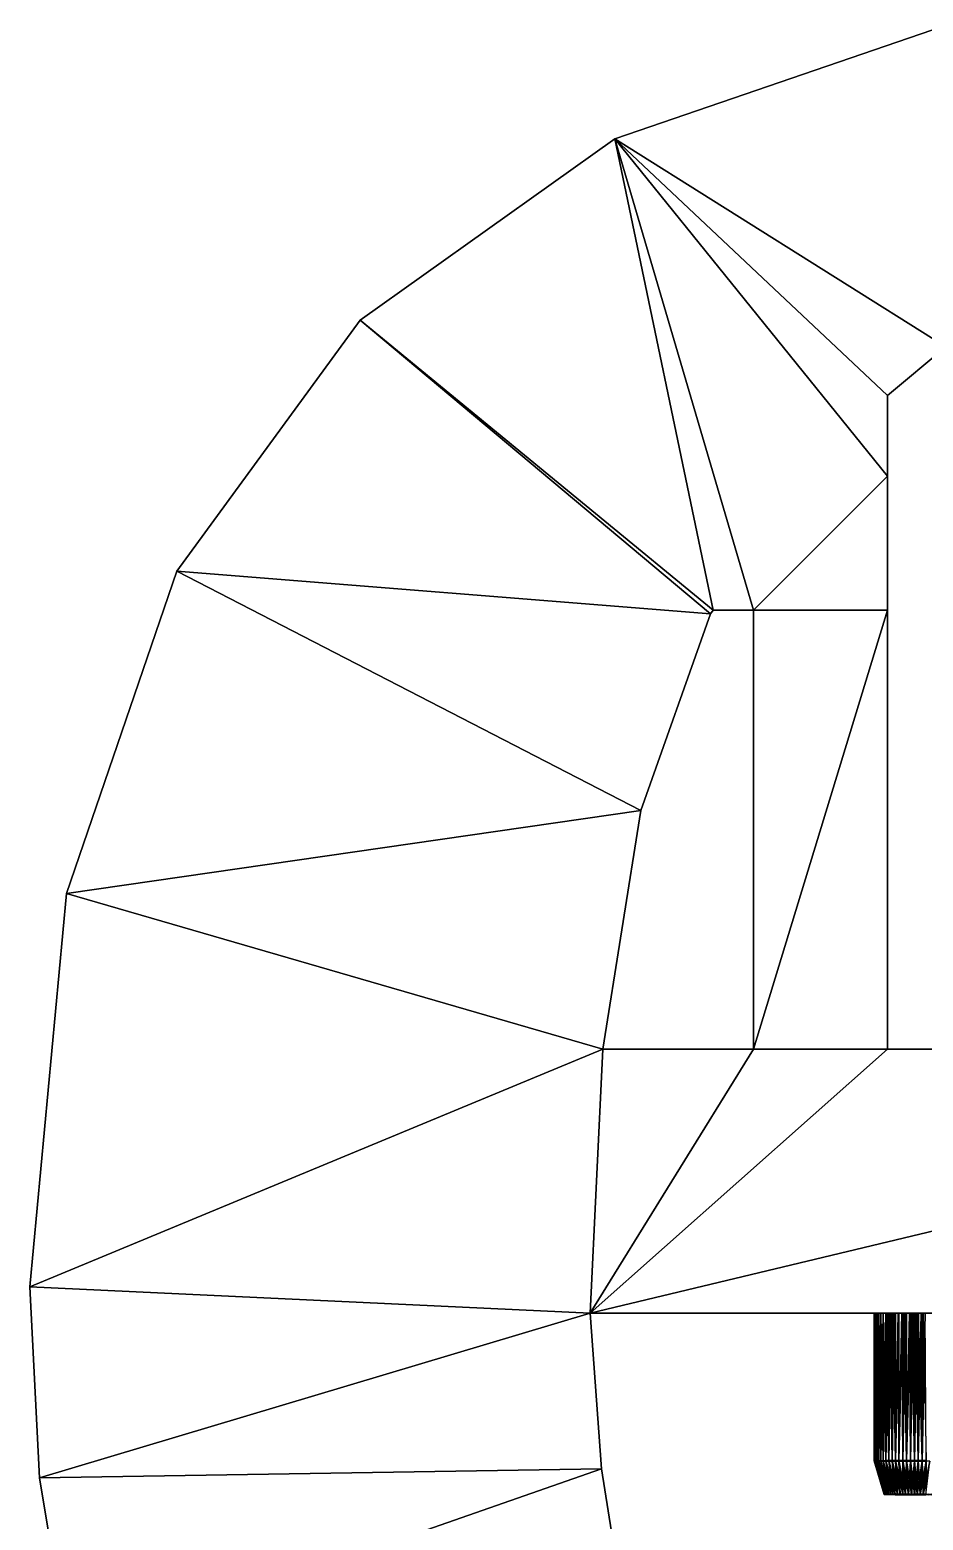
# Model space of a CAD drawing. Extents: x -16.5 to 76.5, y -27 to 68.
# Drawn here: x -16.5 to 16.8, y 11.1 to 66.6 of the extents above; entities that cross this region are included whole.
import ezdxf

# ---------------------------------------------------------------- set-up
doc = ezdxf.new("R2010")
doc.units = 0
doc.header["$MEASUREMENT"] = 0
doc.layers.add('STL2DXF', color=7, linetype='Continuous')

msp = doc.modelspace()

# ---------------------------------------------------------------- linework, layer by layer
at = {"layer": 'STL2DXF'}
for points in [[(5.328, 62.585, 15), (17.187, 66.646, 15), (5.328, 62.585)], [(17.187, 66.646), (17.673, 54.819), (5.328, 62.585)], [(5.328, 62.585), (17.187, 66.646, 15), (17.187, 66.646)], [(17.187, 66.646, 15), (5.328, 62.585, 15), (17.673, 54.819, 15)], [(5.328, 62.585), (8.988, 45), (-4.173, 55.817)], [(-4.173, 55.817, 15), (5.328, 62.585, 15), (-4.173, 55.817)], [(5.328, 62.585), (-4.173, 55.817), (5.328, 62.585, 15)], [(5.328, 62.585, 15), (-4.173, 55.817, 15), (8.988, 45, 15)], [(10.5, 45, 15), (5.328, 62.585, 15), (8.988, 45, 15)], [(15.5, 53.004), (15.5, 50), (5.328, 62.585)], [(15.5, 53.004, 15), (17.673, 54.819, 15), (5.328, 62.585, 15)], [(10.5, 45, 15), (15.5, 50, 15), (5.328, 62.585, 15)], [(10.5, 45), (5.328, 62.585), (15.5, 50)], [(15.5, 53.004), (5.328, 62.585), (17.673, 54.819)], [(8.988, 45), (5.328, 62.585), (10.5, 45)], [(15.5, 53.004, 15), (5.328, 62.585, 15), (15.5, 50, 15)], [(-4.173, 55.817), (8.9, 44.865), (-11.021, 46.451)], [(-4.173, 55.817, 15), (-11.021, 46.451, 15), (8.9, 44.865, 15)], [(-4.173, 55.817), (-11.021, 46.451), (-11.021, 46.451, 15)], [(-4.173, 55.817), (-11.021, 46.451, 15), (-4.173, 55.817, 15)], [(8.9, 44.865, 15), (8.988, 45, 15), (-4.173, 55.817, 15)], [(8.9, 44.865), (-4.173, 55.817), (8.988, 45)], [(15.5, 53.004, 15), (15.5, 53.004), (17.673, 54.819, 15)], [(17.673, 54.819), (17.673, 54.819, 15), (15.5, 53.004)], [(15.5, 53.004), (15.5, 53.004, 15), (15.5, 50, 15)], [(15.5, 53.004), (15.5, 50, 15), (15.5, 50)], [(15.5, 50), (15.5, 45), (10.5, 45)], [(15.5, 45, 15), (15.5, 50, 15), (10.5, 45, 15)], [(15.5, 50), (15.5, 50, 15), (15.5, 45)], [(15.5, 45, 15), (15.5, 45), (15.5, 50, 15)], [(-11.021, 46.451), (6.299, 37.523), (-15.13, 34.433)], [(-11.021, 46.451, 15), (-15.13, 34.433, 15), (6.299, 37.523, 15)], [(-11.021, 46.451), (-15.13, 34.433), (-15.13, 34.433, 15)], [(-11.021, 46.451), (-15.13, 34.433, 15), (-11.021, 46.451, 15)], [(6.299, 37.523, 15), (8.9, 44.865, 15), (-11.021, 46.451, 15)], [(6.299, 37.523), (-11.021, 46.451), (8.9, 44.865)], [(8.9, 44.865), (8.9, 44.865, 15), (6.299, 37.523, 15)], [(8.9, 44.865), (6.299, 37.523, 15), (6.299, 37.523)], [(8.988, 45), (8.988, 45, 15), (8.9, 44.865, 15)], [(8.988, 45), (8.9, 44.865, 15), (8.9, 44.865)], [(8.988, 45, 15), (8.988, 45), (10.5, 45)], [(8.988, 45, 15), (10.5, 45), (10.5, 45, 15)], [(10.5, 28.622, 15), (10.5, 45, 15), (10.5, 45)], [(10.5, 28.622, 15), (10.5, 45), (10.5, 28.622)], [(10.5, 28.622, 15), (15.5, 45, 15), (10.5, 45, 15)], [(10.5, 28.622), (10.5, 45), (15.5, 45)], [(15.5, 45), (15.5, 28.622), (10.5, 28.622)], [(15.5, 45, 15), (10.5, 28.622, 15), (15.5, 28.622, 15)], [(15.5, 45), (15.5, 45, 15), (15.5, 28.622)], [(15.5, 28.622, 15), (15.5, 28.622), (15.5, 45, 15)], [(4.878, 28.622), (-15.13, 34.433), (6.299, 37.523)], [(4.878, 28.622, 15), (6.299, 37.523, 15), (-15.13, 34.433, 15)], [(6.299, 37.523), (6.299, 37.523, 15), (4.878, 28.622, 15)], [(4.878, 28.622, 15), (4.878, 28.622), (6.299, 37.523)], [(-16.5, 19.762), (-15.13, 34.433), (4.878, 28.622)], [(-15.13, 34.433, 15), (-16.5, 19.762, 15), (4.878, 28.622, 15)], [(-15.13, 34.433), (-16.5, 19.762), (-16.5, 19.762, 15)], [(-15.13, 34.433), (-16.5, 19.762, 15), (-15.13, 34.433, 15)], [(4.409, 18.777), (-16.5, 19.762), (4.878, 28.622)], [(4.409, 18.777, 15), (4.878, 28.622, 15), (-16.5, 19.762, 15)], [(10.5, 28.622), (4.409, 18.777), (4.878, 28.622)], [(10.5, 28.622, 15), (4.878, 28.622, 15), (4.409, 18.777, 15)], [(45.5, 28.622), (4.409, 18.777), (15.5, 28.622)], [(15.5, 28.622), (4.409, 18.777), (10.5, 28.622)], [(4.409, 18.777), (45.5, 28.622), (76.5, 18.777)], [(15.5, 28.622, 15), (10.5, 28.622, 15), (4.409, 18.777, 15)], [(65.536, 18.777, 15), (45.5, 28.622, 15), (4.409, 18.777, 15)], [(45.5, 28.622, 15), (15.5, 28.622, 15), (4.409, 18.777, 15)], [(10.5, 28.622, 15), (10.5, 28.622), (4.878, 28.622)], [(10.5, 28.622, 15), (4.878, 28.622), (4.878, 28.622, 15)], [(15.5, 28.622), (45.5, 28.622, 15), (45.5, 28.622)], [(45.5, 28.622, 15), (15.5, 28.622), (15.5, 28.622, 15)], [(-16.136, 12.638), (-16.5, 19.762), (4.409, 18.777)], [(-16.5, 19.762, 15), (-16.136, 12.638, 15), (4.409, 18.777, 15)], [(-16.5, 19.762, 15), (-16.5, 19.762), (-16.136, 12.638)], [(-16.5, 19.762, 15), (-16.136, 12.638), (-16.136, 12.638, 15)], [(4.409, 18.777), (4.826, 12.98), (-16.136, 12.638)], [(4.826, 12.98, 15), (4.409, 18.777, 15), (-16.136, 12.638, 15)], [(15.065, 18.777, 7.156), (4.409, 18.777), (15.078, 18.777, 7.122)], [(15.078, 18.777, 7.122), (4.409, 18.777), (15.114, 18.777, 7.028)], [(15.131, 18.777, 6.995), (4.409, 18.777), (15.177, 18.777, 6.905)], [(15.114, 18.777, 7.028), (4.409, 18.777), (15.131, 18.777, 6.995)], [(15.177, 18.777, 6.905), (4.409, 18.777), (15.253, 18.777, 6.789)], [(15.253, 18.777, 6.789), (4.409, 18.777), (15.34, 18.777, 6.68)], [(15.34, 18.777, 6.68), (4.409, 18.777), (15.439, 18.777, 6.58)], [(15.439, 18.777, 6.58), (4.409, 18.777), (15.5, 18.777, 6.529)], [(15.546, 18.777, 6.491), (4.409, 18.777), (15.548, 18.777, 6.489)], [(15.5, 18.777, 6.529), (4.409, 18.777), (15.546, 18.777, 6.491)], [(15.548, 18.777, 6.489), (4.409, 18.777), (15.58, 18.777, 6.468)], [(15.667, 18.777, 6.409), (15.58, 18.777, 6.468), (4.409, 18.777)], [(4.409, 18.777), (4.409, 18.777, 15), (4.826, 12.98, 15)], [(4.409, 18.777), (4.826, 12.98, 15), (4.826, 12.98)], [(15.701, 18.777, 6.39), (4.409, 18.777), (15.793, 18.777, 6.339)], [(15.667, 18.777, 6.409), (4.409, 18.777), (15.701, 18.777, 6.39)], [(15.793, 18.777, 6.339), (4.409, 18.777), (15.926, 18.777, 6.281)], [(16.062, 18.777, 6.236), (4.409, 18.777), (16.065, 18.777, 6.235)], [(15.926, 18.777, 6.281), (4.409, 18.777), (16.062, 18.777, 6.236)], [(16.065, 18.777, 6.235), (4.409, 18.777), (16.103, 18.777, 6.227)], [(16.103, 18.777, 6.227), (4.409, 18.777), (16.207, 18.777, 6.202)], [(16.207, 18.777, 6.202), (4.409, 18.777), (16.353, 18.777, 6.182)], [(16.384, 18.777, 6.181), (16.353, 18.777, 6.182), (4.409, 18.777)], [(15, 18.777, 7.556), (15.005, 18.777, 7.656), (4.409, 18.777, 15)], [(16.065, 18.777, 8.877), (16.065, 18.777, 8.877), (4.409, 18.777, 15)], [(15.013, 18.777, 7.385), (15.007, 18.777, 7.421), (4.409, 18.777)], [(4.409, 18.777, 15), (16.793, 18.777, 8.909), (65.536, 18.777, 15)], [(16.461, 18.777, 8.934), (16.5, 18.777, 8.936), (4.409, 18.777, 15)], [(16.65, 18.777, 8.929), (16.754, 18.777, 8.915), (4.409, 18.777, 15)], [(16.793, 18.777, 8.909), (4.409, 18.777, 15), (16.754, 18.777, 8.915)], [(16.647, 18.777, 8.929), (16.65, 18.777, 8.929), (4.409, 18.777, 15)], [(16.608, 18.777, 8.931), (16.647, 18.777, 8.929), (4.409, 18.777, 15)], [(16.5, 18.777, 8.936), (16.608, 18.777, 8.931), (4.409, 18.777, 15)], [(16.21, 18.777, 8.91), (16.314, 18.777, 8.924), (4.409, 18.777, 15)], [(16.384, 18.777, 8.931), (16.461, 18.777, 8.934), (4.409, 18.777, 15)], [(16.207, 18.777, 8.909), (16.21, 18.777, 8.91), (4.409, 18.777, 15)], [(16.314, 18.777, 8.924), (16.353, 18.777, 8.929), (4.409, 18.777, 15)], [(16.384, 18.777, 8.931), (4.409, 18.777, 15), (16.353, 18.777, 8.929)], [(16.065, 18.777, 8.877), (16.169, 18.777, 8.901), (4.409, 18.777, 15)], [(16.207, 18.777, 8.909), (4.409, 18.777, 15), (16.169, 18.777, 8.901)], [(16.028, 18.777, 8.865), (4.409, 18.777, 15), (15.926, 18.777, 8.831)], [(16.065, 18.777, 8.877), (4.409, 18.777, 15), (16.028, 18.777, 8.865)], [(15.439, 18.777, 8.532), (15.5, 18.777, 8.583), (4.409, 18.777, 15)], [(15.891, 18.777, 8.816), (4.409, 18.777, 15), (15.793, 18.777, 8.773)], [(15.926, 18.777, 8.831), (4.409, 18.777, 15), (15.891, 18.777, 8.816)], [(15.76, 18.777, 8.755), (4.409, 18.777, 15), (15.669, 18.777, 8.705)], [(15.669, 18.777, 8.705), (4.409, 18.777, 15), (15.667, 18.777, 8.703)], [(15.34, 18.777, 8.432), (4.409, 18.777, 15), (15.253, 18.777, 8.323)], [(15.793, 18.777, 8.773), (4.409, 18.777, 15), (15.76, 18.777, 8.755)], [(15.667, 18.777, 8.703), (4.409, 18.777, 15), (15.635, 18.777, 8.682)], [(15.548, 18.777, 8.623), (15.635, 18.777, 8.682), (4.409, 18.777, 15)], [(15.5, 18.777, 8.583), (15.548, 18.777, 8.623), (4.409, 18.777, 15)], [(15.253, 18.777, 8.323), (4.409, 18.777, 15), (15.177, 18.777, 8.207)], [(15.439, 18.777, 8.532), (4.409, 18.777, 15), (15.34, 18.777, 8.432)], [(15.16, 18.777, 8.174), (15.169, 18.777, 8.192), (4.409, 18.777, 15)], [(63.488, 18.777, 4.908), (4.409, 18.777), (63.526, 18.777, 4.891)], [(63.526, 18.777, 4.891), (4.409, 18.777), (63.665, 18.777, 4.845)], [(63.804, 18.777, 4.813), (4.409, 18.777), (63.807, 18.777, 4.812)], [(63.665, 18.777, 4.845), (4.409, 18.777), (63.804, 18.777, 4.813)], [(4.409, 18.777), (76.5, 18.777), (63.807, 18.777, 4.812)], [(16.5, 18.777, 6.176), (16.497, 18.777, 6.176), (4.409, 18.777)], [(16.497, 18.777, 6.176), (16.393, 18.777, 6.181), (4.409, 18.777)], [(16.54, 18.777, 6.178), (16.5, 18.777, 6.176), (4.409, 18.777)], [(63.267, 18.777, 5.018), (4.409, 18.777), (63.393, 18.777, 4.949)], [(63.488, 18.777, 4.908), (63.393, 18.777, 4.949), (4.409, 18.777)], [(4.409, 18.777), (63.267, 18.777, 5.018), (16.793, 18.777, 6.202)], [(4.409, 18.777), (16.393, 18.777, 6.181), (16.384, 18.777, 6.181)], [(16.647, 18.777, 6.182), (16.54, 18.777, 6.178), (4.409, 18.777)], [(16.793, 18.777, 6.202), (16.647, 18.777, 6.182), (4.409, 18.777)], [(15.114, 18.777, 8.085), (4.409, 18.777, 15), (15.114, 18.777, 8.084)], [(15.114, 18.777, 8.085), (15.16, 18.777, 8.174), (4.409, 18.777, 15)], [(15.177, 18.777, 8.207), (4.409, 18.777, 15), (15.169, 18.777, 8.192)], [(15.114, 18.777, 8.084), (4.409, 18.777, 15), (15.101, 18.777, 8.05)], [(15.101, 18.777, 8.05), (4.409, 18.777, 15), (15.065, 18.777, 7.957)], [(15.065, 18.777, 7.957), (4.409, 18.777, 15), (15.029, 18.777, 7.826)], [(15.023, 18.777, 7.79), (15.029, 18.777, 7.826), (4.409, 18.777, 15)], [(15.029, 18.777, 7.826), (15.029, 18.777, 7.826), (4.409, 18.777, 15)], [(15.005, 18.777, 7.656), (15.007, 18.777, 7.692), (4.409, 18.777, 15)], [(15.007, 18.777, 7.692), (15.023, 18.777, 7.79), (4.409, 18.777, 15)], [(15.002, 18.777, 7.52), (15, 18.777, 7.556), (4.409, 18.777)], [(4.409, 18.777, 15), (4.409, 18.777), (15, 18.777, 7.556)], [(15.013, 18.777, 7.385), (4.409, 18.777), (15.029, 18.777, 7.287)], [(15.007, 18.777, 7.421), (15.002, 18.777, 7.52), (4.409, 18.777)], [(15.065, 18.777, 7.156), (15.062, 18.777, 7.168), (4.409, 18.777)], [(15.029, 18.777, 7.287), (4.409, 18.777), (15.062, 18.777, 7.168)], [(15.065, 18.777, 7.156), (15.065, 18.777, 7.156), (4.409, 18.777)], [(15, 18.777, 7.556), (15.002, 18.777, 7.52), (15, 13.271, 7.38)], [(15, 13.271, 7.38), (15.005, 18.777, 7.656), (15, 18.777, 7.556)], [(15, 13.271, 7.38), (15.007, 13.27, 7.515), (15.005, 18.777, 7.656)], [(15.007, 13.272, 7.244), (15, 13.271, 7.38), (15.002, 18.777, 7.52)], [(15.002, 18.777, 7.52), (15.007, 18.777, 7.421), (15.007, 13.272, 7.244)], [(15.007, 18.777, 7.692), (15.005, 18.777, 7.656), (15.007, 13.27, 7.515)], [(15.007, 13.27, 7.515), (15.029, 13.268, 7.649), (15.023, 18.777, 7.79)], [(15.007, 13.27, 7.515), (15.023, 18.777, 7.79), (15.007, 18.777, 7.692)], [(15.007, 18.777, 7.421), (15.013, 18.777, 7.385), (15.007, 13.272, 7.244)], [(15.029, 13.274, 7.11), (15.007, 13.272, 7.244), (15.013, 18.777, 7.385)], [(15.029, 18.777, 7.287), (15.029, 13.274, 7.11), (15.013, 18.777, 7.385)], [(15.029, 18.777, 7.826), (15.023, 18.777, 7.79), (15.029, 13.268, 7.649)], [(15.029, 13.268, 7.649), (15.065, 13.267, 7.78), (15.029, 18.777, 7.826)], [(15.065, 18.777, 7.957), (15.029, 18.777, 7.826), (15.065, 13.267, 7.78)], [(15.065, 13.275, 6.979), (15.029, 13.274, 7.11), (15.065, 18.777, 7.156)], [(15.029, 18.777, 7.826), (15.065, 13.267, 7.78), (15.029, 18.777, 7.826)], [(15.062, 18.777, 7.168), (15.065, 18.777, 7.156), (15.029, 13.274, 7.11)], [(15.029, 18.777, 7.287), (15.062, 18.777, 7.168), (15.029, 13.274, 7.11)], [(15.065, 18.777, 7.156), (15.065, 18.777, 7.156), (15.029, 13.274, 7.11)], [(15.065, 13.267, 7.78), (15.114, 13.266, 7.908), (15.101, 18.777, 8.05)], [(15.065, 13.267, 7.78), (15.101, 18.777, 8.05), (15.065, 18.777, 7.957)], [(15.065, 13.275, 6.979), (15.065, 18.777, 7.156), (15.078, 18.777, 7.122)], [(15.114, 13.276, 6.852), (15.065, 13.275, 6.979), (15.078, 18.777, 7.122)], [(15.114, 18.777, 7.028), (15.114, 13.276, 6.852), (15.078, 18.777, 7.122)], [(15.114, 18.777, 8.084), (15.101, 18.777, 8.05), (15.114, 13.266, 7.908)], [(15.114, 18.777, 8.084), (15.114, 13.266, 7.908), (15.114, 18.777, 8.085)], [(15.16, 18.777, 8.174), (15.114, 18.777, 8.085), (15.114, 13.266, 7.908)], [(15.114, 13.266, 7.908), (15.177, 13.265, 8.03), (15.16, 18.777, 8.174)], [(15.177, 13.277, 6.729), (15.114, 13.276, 6.852), (15.131, 18.777, 6.995)], [(15.114, 18.777, 7.028), (15.131, 18.777, 6.995), (15.114, 13.276, 6.852)], [(15.177, 18.777, 6.905), (15.177, 13.277, 6.729), (15.131, 18.777, 6.995)], [(15.16, 18.777, 8.174), (15.177, 13.265, 8.03), (15.169, 18.777, 8.192)], [(15.177, 18.777, 8.207), (15.169, 18.777, 8.192), (15.177, 13.265, 8.03)], [(15.253, 18.777, 8.323), (15.177, 18.777, 8.207), (15.253, 13.264, 8.146)], [(15.177, 13.265, 8.03), (15.253, 13.264, 8.146), (15.177, 18.777, 8.207)], [(15.253, 13.278, 6.613), (15.177, 13.277, 6.729), (15.253, 18.777, 6.789)], [(15.177, 18.777, 6.905), (15.253, 18.777, 6.789), (15.177, 13.277, 6.729)], [(15.253, 13.264, 8.146), (15.34, 13.263, 8.255), (15.253, 18.777, 8.323)], [(15.34, 13.279, 6.504), (15.253, 13.278, 6.613), (15.34, 18.777, 6.68)], [(15.253, 18.777, 6.789), (15.34, 18.777, 6.68), (15.253, 13.278, 6.613)], [(15.34, 18.777, 8.432), (15.253, 18.777, 8.323), (15.34, 13.263, 8.255)], [(15.439, 13.28, 6.404), (15.34, 13.279, 6.504), (15.439, 18.777, 6.58)], [(15.34, 18.777, 6.68), (15.439, 18.777, 6.58), (15.34, 13.279, 6.504)], [(15.439, 13.262, 8.355), (15.439, 18.777, 8.532), (15.34, 18.777, 8.432)], [(15.439, 13.262, 8.355), (15.34, 18.777, 8.432), (15.34, 13.263, 8.255)], [(15.439, 13.28, 6.404), (15.5, 18.777, 6.529), (15.546, 18.777, 6.491)], [(15.439, 13.28, 6.404), (15.439, 18.777, 6.58), (15.5, 18.777, 6.529)], [(15.546, 18.777, 6.491), (15.548, 18.777, 6.489), (15.439, 13.28, 6.404)], [(15.439, 13.262, 8.355), (15.548, 13.261, 8.446), (15.439, 18.777, 8.532)], [(15.5, 18.777, 8.583), (15.439, 18.777, 8.532), (15.548, 13.261, 8.446)], [(15.548, 18.777, 6.489), (15.548, 13.281, 6.313), (15.439, 13.28, 6.404)], [(15.548, 18.777, 8.623), (15.5, 18.777, 8.583), (15.548, 13.261, 8.446)], [(15.548, 13.261, 8.446), (15.667, 13.26, 8.527), (15.635, 18.777, 8.682)], [(15.635, 18.777, 8.682), (15.548, 18.777, 8.623), (15.548, 13.261, 8.446)], [(15.667, 13.282, 6.233), (15.548, 13.281, 6.313), (15.58, 18.777, 6.468)], [(15.548, 18.777, 6.489), (15.58, 18.777, 6.468), (15.548, 13.281, 6.313)], [(15.58, 18.777, 6.468), (15.667, 18.777, 6.409), (15.667, 13.282, 6.233)], [(15.667, 18.777, 8.703), (15.635, 18.777, 8.682), (15.667, 13.26, 8.527)], [(15.669, 18.777, 8.705), (15.667, 18.777, 8.703), (15.667, 13.26, 8.527)], [(15.667, 13.26, 8.527), (15.76, 18.777, 8.755), (15.669, 18.777, 8.705)], [(15.667, 13.26, 8.527), (15.793, 13.259, 8.596), (15.76, 18.777, 8.755)], [(15.667, 18.777, 6.409), (15.701, 18.777, 6.39), (15.667, 13.282, 6.233)], [(15.793, 13.283, 6.163), (15.667, 13.282, 6.233), (15.701, 18.777, 6.39)], [(15.793, 13.283, 6.163), (15.701, 18.777, 6.39), (15.793, 18.777, 6.339)], [(15.793, 18.777, 8.773), (15.76, 18.777, 8.755), (15.793, 13.259, 8.596)], [(15.926, 13.283, 6.105), (15.793, 13.283, 6.163), (15.926, 18.777, 6.281)], [(15.793, 13.259, 8.596), (15.926, 13.259, 8.654), (15.891, 18.777, 8.816)], [(15.793, 18.777, 6.339), (15.926, 18.777, 6.281), (15.793, 13.283, 6.163)], [(15.891, 18.777, 8.816), (15.793, 18.777, 8.773), (15.793, 13.259, 8.596)], [(15.926, 18.777, 8.831), (15.891, 18.777, 8.816), (15.926, 13.259, 8.654)], [(16.065, 13.284, 6.059), (15.926, 13.283, 6.105), (16.062, 18.777, 6.236)], [(15.926, 13.259, 8.654), (16.065, 13.258, 8.7), (16.028, 18.777, 8.865)], [(15.926, 18.777, 6.281), (16.062, 18.777, 6.236), (15.926, 13.283, 6.105)], [(15.926, 18.777, 8.831), (15.926, 13.259, 8.654), (16.028, 18.777, 8.865)], [(16.065, 18.777, 8.877), (16.028, 18.777, 8.865), (16.065, 13.258, 8.7)], [(16.065, 18.777, 6.235), (16.065, 13.284, 6.059), (16.062, 18.777, 6.236)], [(16.065, 13.284, 6.059), (16.065, 18.777, 6.235), (16.103, 18.777, 6.227)], [(16.207, 13.284, 6.027), (16.065, 13.284, 6.059), (16.103, 18.777, 6.227)], [(16.065, 18.777, 8.877), (16.065, 13.258, 8.7), (16.065, 18.777, 8.877)], [(16.065, 13.258, 8.7), (16.207, 13.258, 8.733), (16.169, 18.777, 8.901)], [(16.169, 18.777, 8.901), (16.065, 18.777, 8.877), (16.065, 13.258, 8.7)], [(16.207, 18.777, 6.202), (16.207, 13.284, 6.027), (16.103, 18.777, 6.227)], [(16.207, 18.777, 8.909), (16.169, 18.777, 8.901), (16.207, 13.258, 8.733)], [(16.207, 18.777, 8.909), (16.207, 13.258, 8.733), (16.21, 18.777, 8.91)], [(16.207, 13.284, 6.027), (16.207, 18.777, 6.202), (16.353, 18.777, 6.182)], [(16.314, 18.777, 8.924), (16.21, 18.777, 8.91), (16.207, 13.258, 8.733)], [(16.207, 13.258, 8.733), (16.353, 13.258, 8.753), (16.314, 18.777, 8.924)], [(16.353, 18.777, 6.182), (16.353, 13.284, 6.007), (16.207, 13.284, 6.027)], [(16.353, 18.777, 8.929), (16.314, 18.777, 8.924), (16.353, 13.258, 8.753)], [(16.384, 18.777, 6.181), (16.393, 18.777, 6.181), (16.353, 13.284, 6.007)], [(16.353, 13.258, 8.753), (16.5, 13.258, 8.759), (16.461, 18.777, 8.934)], [(16.461, 18.777, 8.934), (16.384, 18.777, 8.931), (16.353, 13.258, 8.753)], [(16.353, 13.258, 8.753), (16.384, 18.777, 8.931), (16.353, 18.777, 8.929)], [(16.5, 13.284, 6), (16.353, 13.284, 6.007), (16.393, 18.777, 6.181)], [(16.353, 18.777, 6.182), (16.384, 18.777, 6.181), (16.353, 13.284, 6.007)], [(16.393, 18.777, 6.181), (16.497, 18.777, 6.176), (16.5, 13.284, 6)], [(16.5, 18.777, 8.936), (16.461, 18.777, 8.934), (16.5, 13.258, 8.759)], [(16.497, 18.777, 6.176), (16.5, 18.777, 6.176), (16.5, 13.284, 6)], [(16.5, 18.777, 6.176), (16.54, 18.777, 6.178), (16.5, 13.284, 6)], [(16.647, 13.284, 6.007), (16.5, 13.284, 6), (16.54, 18.777, 6.178)], [(16.5, 13.258, 8.759), (16.647, 13.258, 8.753), (16.608, 18.777, 8.931)], [(16.5, 18.777, 8.936), (16.5, 13.258, 8.759), (16.608, 18.777, 8.931)], [(16.647, 18.777, 6.182), (16.647, 13.284, 6.007), (16.54, 18.777, 6.178)], [(16.647, 18.777, 8.929), (16.608, 18.777, 8.931), (16.647, 13.258, 8.753)], [(16.754, 18.777, 8.915), (16.647, 13.258, 8.753), (16.793, 13.258, 8.733)], [(16.647, 13.284, 6.007), (16.647, 18.777, 6.182), (16.793, 13.284, 6.027)], [(16.793, 18.777, 6.202), (16.793, 13.284, 6.027), (16.647, 18.777, 6.182)], [(16.647, 18.777, 8.929), (16.647, 13.258, 8.753), (16.65, 18.777, 8.929)], [(16.754, 18.777, 8.915), (16.65, 18.777, 8.929), (16.647, 13.258, 8.753)], [(16.793, 18.777, 8.909), (16.754, 18.777, 8.915), (16.793, 13.258, 8.733)], [(16.897, 18.777, 8.886), (65.536, 18.777, 15), (16.793, 18.777, 8.909)], [(16.793, 18.777, 8.909), (16.793, 18.777, 8.909), (16.793, 13.258, 8.733)], [(16.897, 18.777, 8.886), (16.793, 18.777, 8.909), (16.793, 13.258, 8.733)], [(16.793, 18.777, 8.909), (65.536, 18.777, 15), (16.793, 18.777, 8.909)], [(16.831, 18.777, 6.211), (16.793, 18.777, 6.202), (63.267, 18.777, 5.018)], [(16.935, 13.284, 6.059), (16.793, 13.284, 6.027), (16.831, 18.777, 6.211)], [(16.793, 18.777, 6.202), (16.831, 18.777, 6.211), (16.793, 13.284, 6.027)], [(16.793, 13.258, 8.733), (16.935, 13.258, 8.7), (16.897, 18.777, 8.886)], [(-15.044, 6.034), (-16.136, 12.638), (4.826, 12.98)], [(-16.136, 12.638, 15), (-15.044, 6.034, 15), (4.826, 12.98, 15)], [(5.658, 7.729), (-15.044, 6.034), (4.826, 12.98)], [(5.658, 7.729, 15), (4.826, 12.98, 15), (-15.044, 6.034, 15)], [(4.826, 12.98), (4.826, 12.98, 15), (5.658, 7.729, 15)], [(4.826, 12.98), (5.658, 7.729, 15), (5.658, 7.729)], [(15, 13.271, 7.38), (15.007, 13.272, 7.244), (15.38, 12.02, 7.238)], [(15.375, 12.019, 7.339), (15.007, 13.27, 7.515), (15, 13.271, 7.38)], [(15.375, 12.019, 7.339), (15, 13.271, 7.38), (15.38, 12.02, 7.238)], [(15.007, 13.272, 7.244), (15.029, 13.274, 7.11), (15.397, 12.021, 7.138)], [(15.397, 12.021, 7.138), (15.38, 12.02, 7.238), (15.007, 13.272, 7.244)], [(15.029, 13.268, 7.649), (15.007, 13.27, 7.515), (15.029, 13.268, 7.649)], [(15.029, 13.268, 7.649), (15.029, 13.268, 7.649), (15.007, 13.27, 7.515)], [(15.38, 12.018, 7.441), (15.029, 13.268, 7.649), (15.007, 13.27, 7.515)], [(15.38, 12.018, 7.441), (15.007, 13.27, 7.515), (15.375, 12.019, 7.339)], [(15.423, 12.022, 7.039), (15.029, 13.274, 7.11), (15.065, 13.275, 6.979)], [(15.423, 12.022, 7.039), (15.397, 12.021, 7.138), (15.029, 13.274, 7.11)], [(15.029, 13.268, 7.649), (15.029, 13.268, 7.649), (15.397, 12.017, 7.541)], [(15.397, 12.017, 7.541), (15.065, 13.267, 7.78), (15.029, 13.268, 7.649)], [(15.029, 13.268, 7.649), (15.029, 13.268, 7.649), (15.065, 13.267, 7.78)], [(15.029, 13.268, 7.649), (15.029, 13.268, 7.649), (15.029, 13.268, 7.649)], [(15.029, 13.268, 7.649), (15.029, 13.268, 7.649), (15.029, 13.268, 7.649)], [(15.029, 13.268, 7.649), (15.38, 12.018, 7.441), (15.397, 12.017, 7.541)], [(15.065, 13.275, 6.979), (15.114, 13.276, 6.852), (15.461, 12.023, 6.943)], [(15.461, 12.023, 6.943), (15.423, 12.022, 7.039), (15.065, 13.275, 6.979)], [(15.114, 13.266, 7.908), (15.065, 13.267, 7.78), (15.423, 12.016, 7.64)], [(15.397, 12.017, 7.541), (15.423, 12.016, 7.64), (15.065, 13.267, 7.78)], [(15.508, 12.024, 6.852), (15.114, 13.276, 6.852), (15.177, 13.277, 6.729)], [(15.114, 13.276, 6.852), (15.508, 12.024, 6.852), (15.461, 12.023, 6.943)], [(15.461, 12.015, 7.735), (15.114, 13.266, 7.908), (15.423, 12.016, 7.64)], [(15.177, 13.265, 8.03), (15.114, 13.266, 7.908), (15.461, 12.015, 7.735)], [(15.177, 13.277, 6.729), (15.253, 13.278, 6.613), (15.565, 12.024, 6.765)], [(15.565, 12.024, 6.765), (15.508, 12.024, 6.852), (15.177, 13.277, 6.729)], [(15.461, 12.015, 7.735), (15.508, 12.014, 7.827), (15.177, 13.265, 8.03)], [(15.253, 13.264, 8.146), (15.177, 13.265, 8.03), (15.508, 12.014, 7.827)], [(15.34, 13.279, 6.504), (15.63, 12.025, 6.683), (15.253, 13.278, 6.613)], [(15.63, 12.025, 6.683), (15.565, 12.024, 6.765), (15.253, 13.278, 6.613)], [(15.508, 12.014, 7.827), (15.565, 12.013, 7.914), (15.253, 13.264, 8.146)], [(15.565, 12.013, 7.914), (15.34, 13.263, 8.255), (15.253, 13.264, 8.146)], [(15.439, 13.28, 6.404), (15.705, 12.026, 6.608), (15.34, 13.279, 6.504)], [(15.705, 12.026, 6.608), (15.63, 12.025, 6.683), (15.34, 13.279, 6.504)], [(15.565, 12.013, 7.914), (15.63, 12.013, 7.996), (15.34, 13.263, 8.255)], [(15.63, 12.013, 7.996), (15.439, 13.262, 8.355), (15.34, 13.263, 8.255)], [(15.439, 13.28, 6.404), (15.548, 13.281, 6.313), (15.786, 12.026, 6.54)], [(15.786, 12.026, 6.54), (15.705, 12.026, 6.608), (15.439, 13.28, 6.404)], [(15.439, 13.262, 8.355), (15.705, 12.012, 8.071), (15.548, 13.261, 8.446)], [(15.63, 12.013, 7.996), (15.705, 12.012, 8.071), (15.439, 13.262, 8.355)], [(15.667, 13.282, 6.233), (15.875, 12.027, 6.479), (15.548, 13.281, 6.313)], [(15.875, 12.027, 6.479), (15.786, 12.026, 6.54), (15.548, 13.281, 6.313)], [(15.548, 13.261, 8.446), (15.786, 12.011, 8.139), (15.667, 13.26, 8.527)], [(15.705, 12.012, 8.071), (15.786, 12.011, 8.139), (15.548, 13.261, 8.446)], [(15.97, 12.028, 6.427), (15.667, 13.282, 6.233), (15.793, 13.283, 6.163)], [(15.97, 12.028, 6.427), (15.875, 12.027, 6.479), (15.667, 13.282, 6.233)], [(15.793, 13.259, 8.596), (15.667, 13.26, 8.527), (15.875, 12.011, 8.2)], [(15.786, 12.011, 8.139), (15.875, 12.011, 8.2), (15.667, 13.26, 8.527)], [(16.069, 12.028, 6.384), (15.97, 12.028, 6.427), (15.793, 13.283, 6.163)], [(16.069, 12.028, 6.384), (15.793, 13.283, 6.163), (15.926, 13.283, 6.105)], [(15.926, 13.259, 8.654), (15.793, 13.259, 8.596), (15.97, 12.01, 8.252)], [(15.875, 12.011, 8.2), (15.97, 12.01, 8.252), (15.793, 13.259, 8.596)], [(16.173, 12.028, 6.349), (15.926, 13.283, 6.105), (16.065, 13.284, 6.059)], [(16.173, 12.028, 6.349), (16.069, 12.028, 6.384), (15.926, 13.283, 6.105)], [(16.065, 13.258, 8.7), (15.926, 13.259, 8.654), (16.069, 12.01, 8.295)], [(15.97, 12.01, 8.252), (16.069, 12.01, 8.295), (15.926, 13.259, 8.654)], [(16.207, 13.284, 6.027), (16.281, 12.029, 6.325), (16.065, 13.284, 6.059)], [(16.173, 12.028, 6.349), (16.065, 13.284, 6.059), (16.281, 12.029, 6.325)], [(16.207, 13.258, 8.733), (16.065, 13.258, 8.7), (16.173, 12.009, 8.33)], [(16.065, 13.258, 8.7), (16.069, 12.01, 8.295), (16.173, 12.009, 8.33)], [(16.173, 12.009, 8.33), (16.281, 12.009, 8.354), (16.207, 13.258, 8.733)], [(16.207, 13.284, 6.027), (16.353, 13.284, 6.007), (16.39, 12.029, 6.31)], [(16.39, 12.029, 6.31), (16.281, 12.029, 6.325), (16.207, 13.284, 6.027)], [(16.353, 13.258, 8.753), (16.207, 13.258, 8.733), (16.281, 12.009, 8.354)], [(16.353, 13.258, 8.753), (16.281, 12.009, 8.354), (16.39, 12.009, 8.369)], [(16.5, 12.029, 6.305), (16.39, 12.029, 6.31), (16.353, 13.284, 6.007)], [(16.5, 12.029, 6.305), (16.353, 13.284, 6.007), (16.5, 13.284, 6)], [(16.39, 12.009, 8.369), (16.5, 13.258, 8.759), (16.353, 13.258, 8.753)], [(16.39, 12.009, 8.369), (16.5, 12.009, 8.374), (16.5, 13.258, 8.759)], [(16.5, 13.284, 6), (16.647, 13.284, 6.007), (16.61, 12.029, 6.31)], [(16.5, 13.284, 6), (16.61, 12.029, 6.31), (16.5, 12.029, 6.305)], [(16.5, 13.258, 8.759), (16.5, 12.009, 8.374), (16.647, 13.258, 8.753)], [(16.5, 12.009, 8.374), (16.61, 12.009, 8.369), (16.647, 13.258, 8.753)], [(16.647, 13.284, 6.007), (16.719, 12.029, 6.325), (16.61, 12.029, 6.31)], [(16.719, 12.009, 8.354), (16.793, 13.258, 8.733), (16.61, 12.009, 8.369)], [(16.647, 13.258, 8.753), (16.61, 12.009, 8.369), (16.793, 13.258, 8.733)], [(16.793, 13.284, 6.027), (16.719, 12.029, 6.325), (16.647, 13.284, 6.007)], [(16.793, 13.284, 6.027), (16.827, 12.028, 6.349), (16.719, 12.029, 6.325)], [(16.719, 12.009, 8.354), (16.935, 13.258, 8.7), (16.793, 13.258, 8.733)], [(16.935, 13.258, 8.7), (16.719, 12.009, 8.354), (16.827, 12.009, 8.33)], [(16.935, 13.284, 6.059), (16.827, 12.028, 6.349), (16.793, 13.284, 6.027)], [(16.935, 13.284, 6.059), (16.931, 12.028, 6.384), (16.827, 12.028, 6.349)], [(17.074, 13.259, 8.654), (16.827, 12.009, 8.33), (16.931, 12.01, 8.295)], [(16.935, 13.258, 8.7), (16.827, 12.009, 8.33), (17.074, 13.259, 8.654)], [(-16.136, 12.638), (-15.044, 6.034), (-15.044, 6.034, 15)], [(-16.136, 12.638), (-15.044, 6.034, 15), (-16.136, 12.638, 15)], [(15.375, 12.019, 7.339), (15.38, 12.02, 7.238), (16.5, 12.019, 7.339)], [(15.38, 12.018, 7.441), (15.375, 12.019, 7.339), (16.5, 12.019, 7.339)], [(15.38, 12.02, 7.238), (15.397, 12.021, 7.138), (16.5, 12.019, 7.339)], [(15.397, 12.017, 7.541), (15.38, 12.018, 7.441), (16.5, 12.019, 7.339)], [(15.397, 12.021, 7.138), (15.423, 12.022, 7.039), (16.5, 12.019, 7.339)], [(15.423, 12.016, 7.64), (15.397, 12.017, 7.541), (16.5, 12.019, 7.339)], [(15.423, 12.022, 7.039), (15.461, 12.023, 6.943), (16.5, 12.019, 7.339)], [(15.461, 12.015, 7.735), (15.423, 12.016, 7.64), (16.5, 12.019, 7.339)], [(15.508, 12.024, 6.852), (16.5, 12.019, 7.339), (15.461, 12.023, 6.943)], [(15.508, 12.014, 7.827), (15.461, 12.015, 7.735), (16.5, 12.019, 7.339)], [(16.5, 12.019, 7.339), (15.508, 12.024, 6.852), (15.565, 12.024, 6.765)], [(15.565, 12.013, 7.914), (15.508, 12.014, 7.827), (16.5, 12.019, 7.339)], [(16.5, 12.019, 7.339), (15.565, 12.024, 6.765), (15.63, 12.025, 6.683)], [(15.63, 12.013, 7.996), (15.565, 12.013, 7.914), (16.5, 12.019, 7.339)], [(15.63, 12.025, 6.683), (15.705, 12.026, 6.608), (16.5, 12.019, 7.339)], [(15.705, 12.012, 8.071), (15.63, 12.013, 7.996), (16.5, 12.019, 7.339)], [(16.5, 12.019, 7.339), (15.705, 12.026, 6.608), (15.786, 12.026, 6.54)], [(15.786, 12.011, 8.139), (15.705, 12.012, 8.071), (16.5, 12.019, 7.339)], [(15.786, 12.026, 6.54), (15.875, 12.027, 6.479), (16.5, 12.019, 7.339)], [(16.5, 12.019, 7.339), (15.875, 12.011, 8.2), (15.786, 12.011, 8.139)], [(16.5, 12.019, 7.339), (15.875, 12.027, 6.479), (15.97, 12.028, 6.427)], [(15.97, 12.01, 8.252), (15.875, 12.011, 8.2), (16.5, 12.019, 7.339)], [(16.5, 12.019, 7.339), (15.97, 12.028, 6.427), (16.069, 12.028, 6.384)], [(15.97, 12.01, 8.252), (16.5, 12.019, 7.339), (16.069, 12.01, 8.295)], [(16.069, 12.028, 6.384), (16.173, 12.028, 6.349), (16.5, 12.019, 7.339)], [(16.173, 12.009, 8.33), (16.069, 12.01, 8.295), (16.5, 12.019, 7.339)], [(16.173, 12.028, 6.349), (16.281, 12.029, 6.325), (16.5, 12.019, 7.339)], [(16.5, 12.019, 7.339), (16.281, 12.009, 8.354), (16.173, 12.009, 8.33)], [(16.5, 12.019, 7.339), (16.281, 12.029, 6.325), (16.39, 12.029, 6.31)], [(16.39, 12.009, 8.369), (16.281, 12.009, 8.354), (16.5, 12.019, 7.339)], [(16.39, 12.029, 6.31), (16.5, 12.029, 6.305), (16.5, 12.019, 7.339)], [(16.5, 12.009, 8.374), (16.39, 12.009, 8.369), (16.5, 12.019, 7.339)], [(16.5, 12.019, 7.339), (16.719, 12.029, 6.325), (16.827, 12.028, 6.349)], [(16.61, 12.029, 6.31), (16.5, 12.019, 7.339), (16.5, 12.029, 6.305)], [(16.5, 12.019, 7.339), (16.61, 12.029, 6.31), (16.719, 12.029, 6.325)], [(16.827, 12.028, 6.349), (16.931, 12.028, 6.384), (16.5, 12.019, 7.339)], [(17.03, 12.028, 6.427), (17.125, 12.027, 6.479), (16.5, 12.019, 7.339)], [(16.931, 12.028, 6.384), (17.03, 12.028, 6.427), (16.5, 12.019, 7.339)], [(17.125, 12.027, 6.479), (17.214, 12.026, 6.54), (16.5, 12.019, 7.339)], [(17.295, 12.026, 6.608), (17.37, 12.025, 6.683), (16.5, 12.019, 7.339)], [(17.214, 12.026, 6.54), (17.295, 12.026, 6.608), (16.5, 12.019, 7.339)], [(17.37, 12.025, 6.683), (17.435, 12.024, 6.765), (16.5, 12.019, 7.339)], [(17.492, 12.024, 6.852), (17.539, 12.023, 6.943), (16.5, 12.019, 7.339)], [(17.435, 12.024, 6.765), (17.492, 12.024, 6.852), (16.5, 12.019, 7.339)], [(17.539, 12.023, 6.943), (17.577, 12.022, 7.039), (16.5, 12.019, 7.339)], [(17.577, 12.022, 7.039), (17.603, 12.021, 7.138), (16.5, 12.019, 7.339)], [(17.603, 12.021, 7.138), (17.62, 12.02, 7.238), (16.5, 12.019, 7.339)], [(17.62, 12.02, 7.238), (17.625, 12.019, 7.339), (16.5, 12.019, 7.339)], [(17.539, 12.015, 7.735), (17.492, 12.014, 7.827), (16.5, 12.019, 7.339)], [(16.827, 12.009, 8.33), (16.719, 12.009, 8.354), (16.5, 12.019, 7.339)], [(17.577, 12.016, 7.64), (17.539, 12.015, 7.735), (16.5, 12.019, 7.339)], [(17.603, 12.017, 7.541), (17.577, 12.016, 7.64), (16.5, 12.019, 7.339)], [(16.5, 12.019, 7.339), (16.931, 12.01, 8.295), (16.827, 12.009, 8.33)], [(17.62, 12.018, 7.441), (17.603, 12.017, 7.541), (16.5, 12.019, 7.339)], [(17.625, 12.019, 7.339), (17.62, 12.018, 7.441), (16.5, 12.019, 7.339)], [(17.295, 12.012, 8.071), (17.214, 12.011, 8.139), (16.5, 12.019, 7.339)], [(17.37, 12.013, 7.996), (17.295, 12.012, 8.071), (16.5, 12.019, 7.339)], [(16.5, 12.019, 7.339), (16.719, 12.009, 8.354), (16.61, 12.009, 8.369)], [(16.5, 12.019, 7.339), (17.03, 12.01, 8.252), (16.931, 12.01, 8.295)], [(17.125, 12.011, 8.2), (17.03, 12.01, 8.252), (16.5, 12.019, 7.339)], [(16.61, 12.009, 8.369), (16.5, 12.009, 8.374), (16.5, 12.019, 7.339)], [(17.214, 12.011, 8.139), (17.125, 12.011, 8.2), (16.5, 12.019, 7.339)], [(17.435, 12.013, 7.914), (16.5, 12.019, 7.339), (17.492, 12.014, 7.827)], [(16.5, 12.019, 7.339), (17.435, 12.013, 7.914), (17.37, 12.013, 7.996)]]:
    msp.add_3dface(points, dxfattribs=at)

doc.saveas('drawing.dxf')
